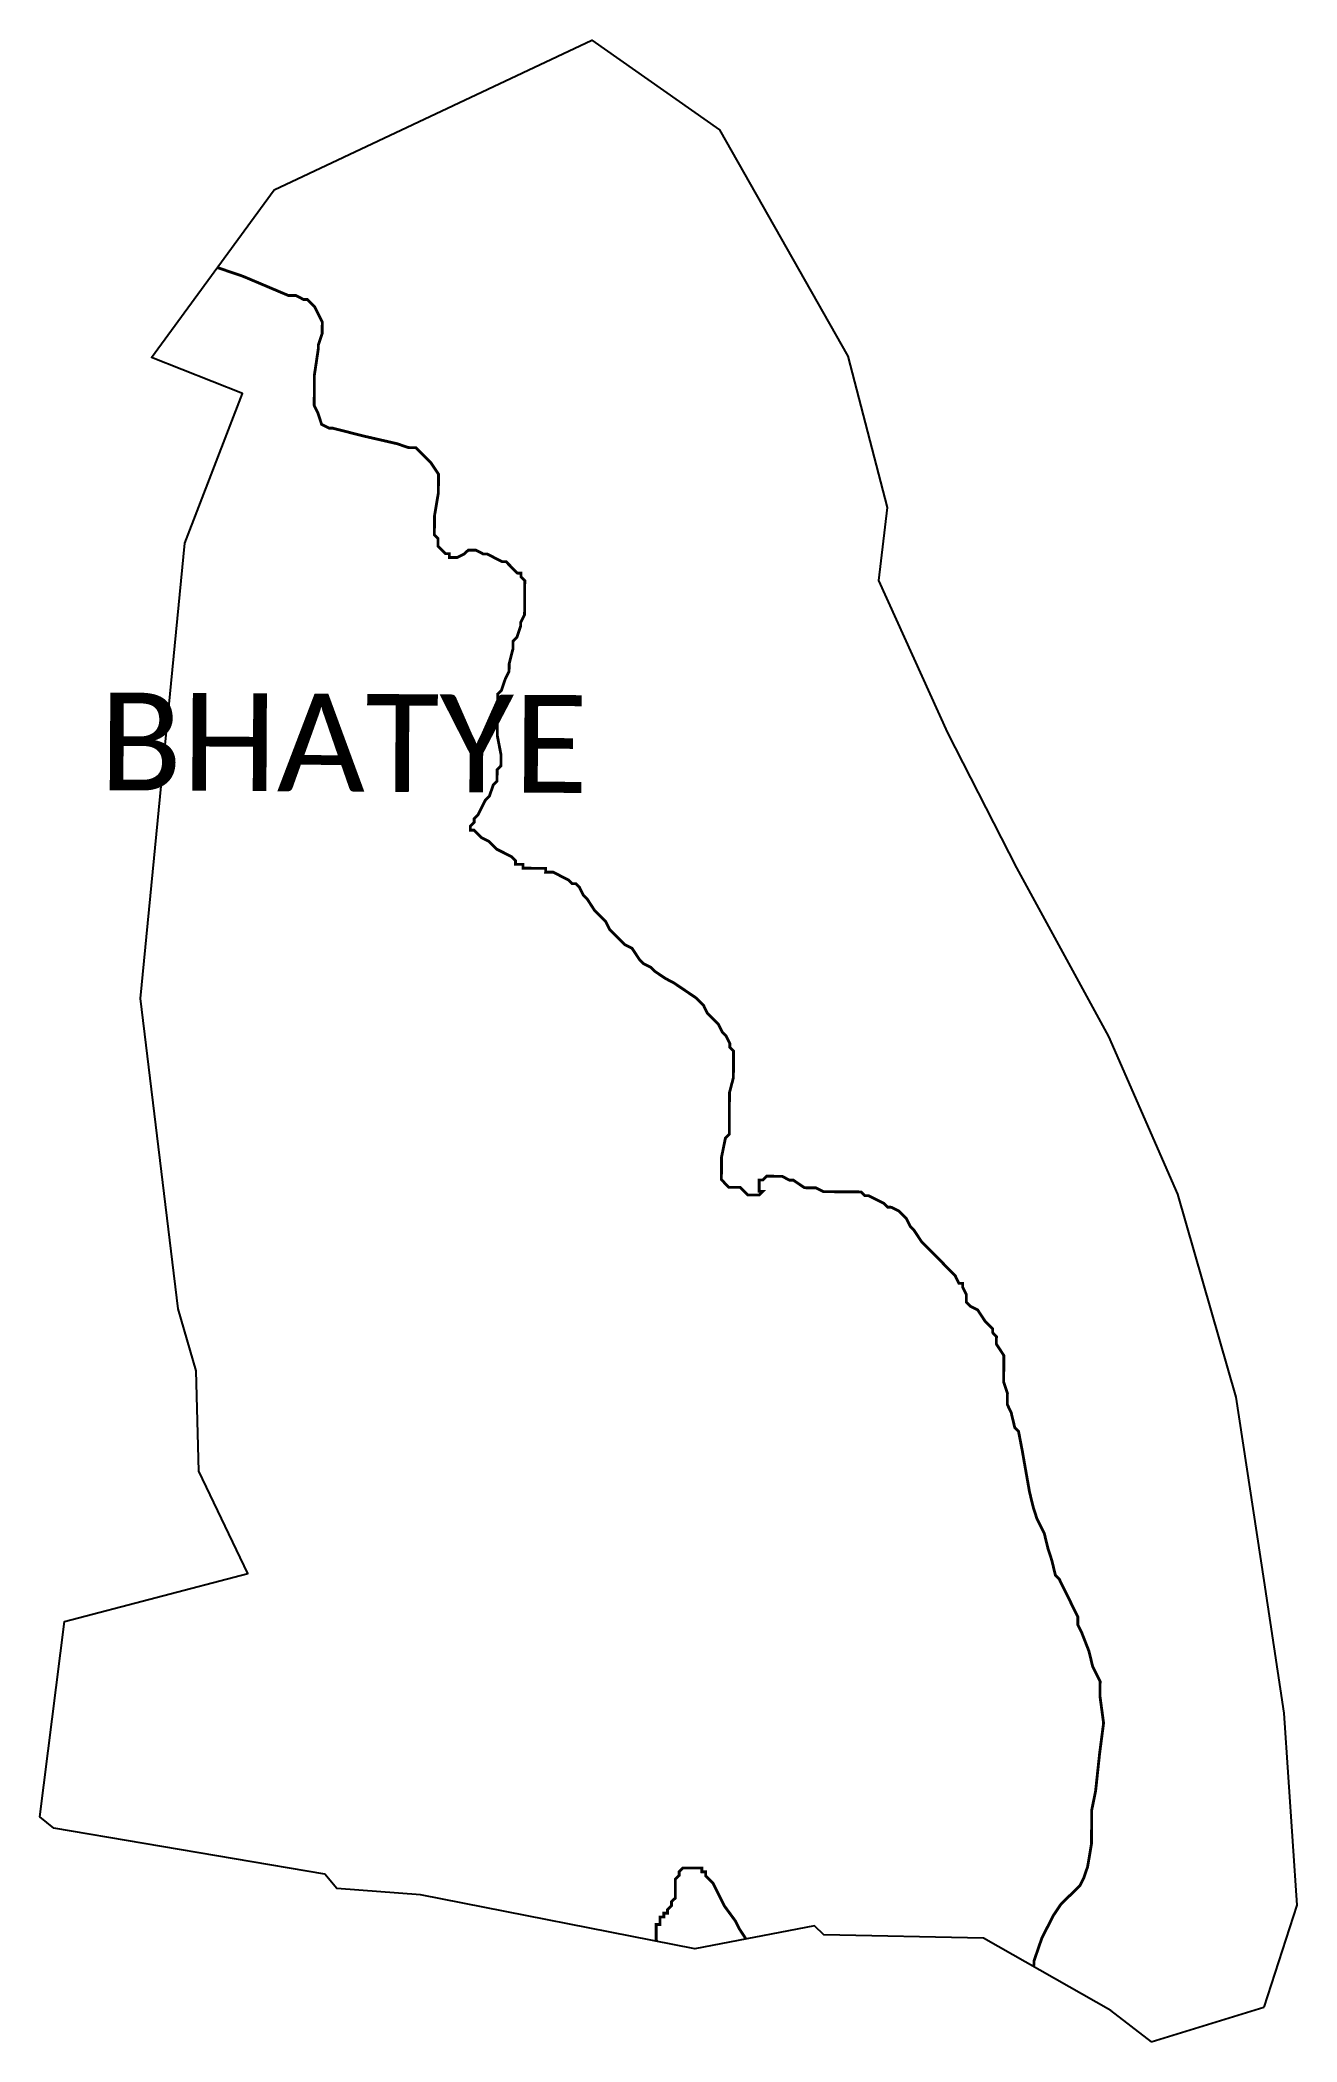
# Model space of a CAD drawing. Header units: metres. Extents: x 318439 to 319778, y 1876233 to 1878364.
import ezdxf

# ---------------------------------------------------------------- set-up
doc = ezdxf.new("R2010")
doc.units = ezdxf.units.M
for name, color, linetype in [('HAZARDS LINE', 1, 'Continuous'), ('village', 3, 'Continuous'), ('VILLAGE NAME', 250, 'Continuous')]:
    doc.layers.add(name, color=color, linetype=linetype)
doc.styles.get("Standard").update_dxf_attribs({"font": 'simplex.shx'})

msp = doc.modelspace()

# ---------------------------------------------------------------- linework, layer by layer
at = {"color": 3, "true_color": 0x00ff00, "flags": 128}
msp.add_lwpolyline([(319622.5, 1876232.8), (319742.5, 1876270)], dxfattribs=at)
at = {"layer": 'HAZARDS LINE', "lineweight": 18, "const_width": 3.02}
for points in [[(318627.8, 1878121.8), (318631.3, 1878120.6), (318655.4, 1878112.4), (318703.6, 1878092), (318711.7, 1878091.9), (318719.7, 1878087.8), (318723.7, 1878087.8), (318731.7, 1878079.7), (318735.7, 1878071.6), (318739.7, 1878063.6), (318739.6, 1878051.5), (318735.5, 1878039.4), (318735.5, 1878035.4), (318731.3, 1878007.2), (318731.1, 1877975), (318735, 1877966.9), (318739, 1877954.8), (318747, 1877950.8), (318751, 1877950.7), (318767.1, 1877946.6), (318783.2, 1877942.5), (318819.4, 1877934.2), (318831.4, 1877930.1), (318839.5, 1877930), (318855.5, 1877913.8), (318863.5, 1877901.7), (318863.3, 1877881.6), (318859.2, 1877857.4), (318859.1, 1877841.3), (318859, 1877837.3), (318863, 1877833.2), (318863, 1877829.2), (318863, 1877825.2), (318867, 1877821.1), (318871, 1877817.1), (318875, 1877817.1), (318875, 1877813), (318879, 1877813), (318883, 1877813), (318891.1, 1877817), (318895.2, 1877821), (318899.2, 1877820.9), (318903.2, 1877820.9), (318911.2, 1877816.8), (318915.3, 1877816.8), (318923.3, 1877812.7), (318931.3, 1877808.6), (318935.4, 1877808.6), (318939.4, 1877804.6), (318943.4, 1877800.5), (318947.4, 1877796.5), (318951.4, 1877796.4), (318951.4, 1877792.4), (318955.4, 1877788.4), (318955.3, 1877784.3), (318955.3, 1877776.3), (318955.2, 1877768.2), (318955.2, 1877760.2), (318955.1, 1877752.1), (318951, 1877744.1), (318951, 1877740.1), (318946.9, 1877728), (318942.9, 1877724), (318942.8, 1877716), (318938.7, 1877699.9), (318938.6, 1877691.8), (318934.6, 1877683.8), (318930.5, 1877671.7), (318926.4, 1877667.7), (318926.4, 1877659.7), (318926.3, 1877651.6), (318926.3, 1877647.6), (318926.2, 1877639.5), (318926.2, 1877627.5), (318926.1, 1877623.4), (318930, 1877603.3), (318930, 1877599.3), (318930, 1877595.2), (318929.9, 1877591.2), (318925.9, 1877587.2), (318925.9, 1877583.2), (318925.8, 1877579.1), (318925.8, 1877575.1), (318921.8, 1877571.1), (318917.7, 1877559.1), (318913.6, 1877555.1), (318905.5, 1877539), (318901.4, 1877535), (318901.4, 1877531), (318897.3, 1877527), (318897.3, 1877522.9), (318901.3, 1877522.9), (318905.3, 1877518.9), (318909.3, 1877514.8), (318917.4, 1877510.7), (318925.4, 1877502.6), (318933.4, 1877498.6), (318941.4, 1877494.5), (318945.4, 1877490.4), (318945.4, 1877486.4), (318949.4, 1877486.4), (318953.4, 1877486.4), (318953.4, 1877482.3), (318957.4, 1877482.3), (318961.5, 1877482.3), (318965.5, 1877482.2), (318969.5, 1877482.2), (318973.5, 1877482.2), (318977.6, 1877482.2), (318977.5, 1877478.1), (318985.6, 1877478.1), (318993.6, 1877474), (319001.7, 1877469.9), (319005.7, 1877465.9), (319009.7, 1877465.9), (319013.7, 1877461.8), (319017.7, 1877453.7), (319021.7, 1877449.7), (319029.6, 1877437.5), (319033.6, 1877433.5), (319037.6, 1877429.4), (319041.6, 1877425.4), (319045.6, 1877417.3), (319061.6, 1877401.1), (319069.6, 1877397), (319077.6, 1877384.9), (319081.6, 1877380.8), (319089.6, 1877376.8), (319093.6, 1877372.7), (319105.7, 1877364.6), (319113.7, 1877360.5), (319125.7, 1877352.4), (319137.8, 1877344.2), (319145.8, 1877336.1), (319149.7, 1877328.1), (319157.7, 1877320), (319161.7, 1877315.9), (319165.7, 1877307.8), (319169.7, 1877303.8), (319173.7, 1877295.7), (319173.7, 1877291.7), (319177.7, 1877287.6), (319177.6, 1877283.6), (319177.6, 1877279.6), (319177.6, 1877271.5), (319177.5, 1877263.4), (319177.5, 1877259.4), (319173.3, 1877243.3), (319173.3, 1877239.3), (319173.1, 1877211.1), (319173.1, 1877207.1), (319173.1, 1877199), (319169, 1877195), (319164.9, 1877174.9), (319164.8, 1877170.9), (319164.8, 1877166.9), (319164.8, 1877162.9), (319164.8, 1877158.8), (319164.7, 1877154.8), (319164.7, 1877150.8), (319168.7, 1877146.7), (319172.7, 1877142.7), (319176.7, 1877142.6), (319180.8, 1877142.6), (319184.8, 1877142.6), (319188.8, 1877138.5), (319192.8, 1877134.5), (319196.8, 1877134.5), (319200.8, 1877134.4), (319204.9, 1877134.4), (319208.9, 1877138.4), (319204.9, 1877138.4), (319204.9, 1877142.5), (319204.9, 1877146.5), (319205, 1877150.5), (319209, 1877150.5), (319213, 1877154.5), (319217.1, 1877154.5), (319221.1, 1877154.4), (319225.1, 1877154.4), (319229.2, 1877154.4), (319237.2, 1877150.3), (319241.2, 1877150.3), (319253.2, 1877142.2), (319257.3, 1877142.1), (319261.3, 1877142.1), (319265.3, 1877142.1), (319273.3, 1877138), (319281.4, 1877138), (319285.4, 1877137.9), (319297.5, 1877137.9), (319301.5, 1877137.8), (319305.5, 1877137.8), (319313.6, 1877137.7), (319317.6, 1877133.7), (319321.6, 1877133.7), (319329.7, 1877129.6), (319337.7, 1877125.5), (319341.7, 1877121.5), (319345.7, 1877121.4), (319353.7, 1877117.4), (319361.7, 1877109.3), (319365.7, 1877101.2), (319369.7, 1877097.1), (319377.7, 1877085), (319381.7, 1877080.9), (319389.7, 1877072.8), (319401.7, 1877060.7), (319409.7, 1877052.6), (319413.7, 1877048.5), (319417.7, 1877040.4), (319421.7, 1877040.4), (319421.7, 1877036.4), (319425.6, 1877028.3), (319425.6, 1877024.3), (319425.6, 1877020.3), (319429.6, 1877016.2), (319437.6, 1877012.1), (319445.6, 1877000), (319453.6, 1876991.9), (319453.6, 1876987.9), (319457.6, 1876983.8), (319457.5, 1876975.8), (319465.5, 1876963.6), (319465.5, 1876959.6), (319465.4, 1876955.6), (319465.4, 1876947.5), (319465.3, 1876935.4), (319469.3, 1876923.3), (319469.2, 1876915.3), (319469.2, 1876911.3), (319473.2, 1876903.2), (319477.1, 1876887), (319481.1, 1876883), (319485, 1876862.8), (319492.8, 1876818.5), (319496.7, 1876802.4), (319500.6, 1876790.2), (319508.6, 1876774.1), (319512.5, 1876758), (319516.5, 1876745.8), (319520.4, 1876729.7), (319524.4, 1876725.7), (319528.4, 1876717.6), (319544.3, 1876685.3), (319544.2, 1876677.2), (319548.2, 1876669.1), (319556.1, 1876648.9), (319560, 1876632.8), (319564, 1876624.7), (319568, 1876616.7), (319567.9, 1876608.6), (319567.9, 1876604.6), (319567.9, 1876600.6), (319571.7, 1876572.3), (319567.5, 1876540.1), (319563.2, 1876499.9), (319559.1, 1876479.8), (319558.8, 1876443.6), (319554.7, 1876419.4), (319550.6, 1876407.4), (319546.5, 1876399.3), (319542.4, 1876395.3), (319534.3, 1876387.3), (319526.2, 1876379.3), (319518.1, 1876367.3), (319505.9, 1876343.2), (319497.6, 1876319.1), (319497.6, 1876315.1), (319496.2, 1876313.7)], [(319191, 1876342.3), (319183.8, 1876353.3), (319179.8, 1876361.4), (319167.9, 1876377.6), (319163.9, 1876385.7), (319159.9, 1876393.7), (319155.9, 1876401.8), (319147.9, 1876409.9), (319148, 1876413.9), (319143.9, 1876414), (319144, 1876418), (319139.9, 1876418), (319135.9, 1876418), (319131.9, 1876418.1), (319127.9, 1876418.1), (319123.8, 1876418.1), (319119.8, 1876414.1), (319119.8, 1876410.1), (319115.7, 1876406.1), (319115.7, 1876402.1), (319115.6, 1876390), (319115.6, 1876386), (319111.5, 1876382), (319111.5, 1876377.9), (319107.4, 1876373.9), (319107.4, 1876369.9), (319103.4, 1876369.9), (319103.4, 1876365.9), (319099.3, 1876365.9), (319099.3, 1876361.9), (319099.3, 1876357.9), (319095.3, 1876357.9), (319095.2, 1876353.9), (319095.2, 1876349.8), (319095.2, 1876345.8), (319095.2, 1876341.8), (319096.1, 1876339.8)]]:
    msp.add_lwpolyline(points, dxfattribs=at)
at = {"layer": 'village', "color": 3, "true_color": 0x00ff00}
for points in [[(319622.6, 1876232.8, 0), (319579.6, 1876266.4, 0), (319443.9, 1876343.3, 0), (319273.9, 1876346.7, 0), (319263.7, 1876356.3, 0), (319136.4, 1876331.8, 0), (318844.4, 1876389.5, 0), (318755.2, 1876396.1, 0), (318742.4, 1876411.6, 0), (318453.9, 1876460.5, 0), (318439.1, 1876472.5, 0), (318465.3, 1876680.5, 0), (318660.4, 1876731.7, 0), (318608.3, 1876840.5, 0), (318605.5, 1876947.3, 0), (318586.2, 1877013.4, 0), (318546.1, 1877343.5, 0), (318593.3, 1877828.2, 0), (318654.6, 1877987.8, 0), (318557.7, 1878026.1, 0), (318688.4, 1878204.5, 0), (319026.7, 1878363.9, 0), (319162.7, 1878268.4, 0), (319299.4, 1878027.4, 0), (319341.2, 1877866.3, 0), (319332, 1877788.7, 0), (319405.5, 1877626.5, 0), (319478.9, 1877482.8, 0), (319576.8, 1877303.2, 0), (319650.5, 1877135.5, 0), (319712.6, 1876919.4, 0), (319742.3, 1876724.2, 0), (319763.8, 1876583, 0), (319777.6, 1876378.6, 0)], [(319777.6, 1876378.6, 0), (319742.5, 1876270, 0)]]:
    msp.add_polyline3d(points, dxfattribs=at)

# ---------------------------------------------------------------- texts
at = {"layer": 'VILLAGE NAME', "insert": (318502.6, 1877669.4), "char_height": 104.042, "attachment_point": 1, "rotation": 359.6762}
msp.add_mtext_dynamic_manual_height_columns('{\\fCalibri|b0|i0|c0|p34;BHATYE}', width=1217.858, gutter_width=520.2, heights=[0], dxfattribs=at)

doc.saveas('drawing.dxf')
